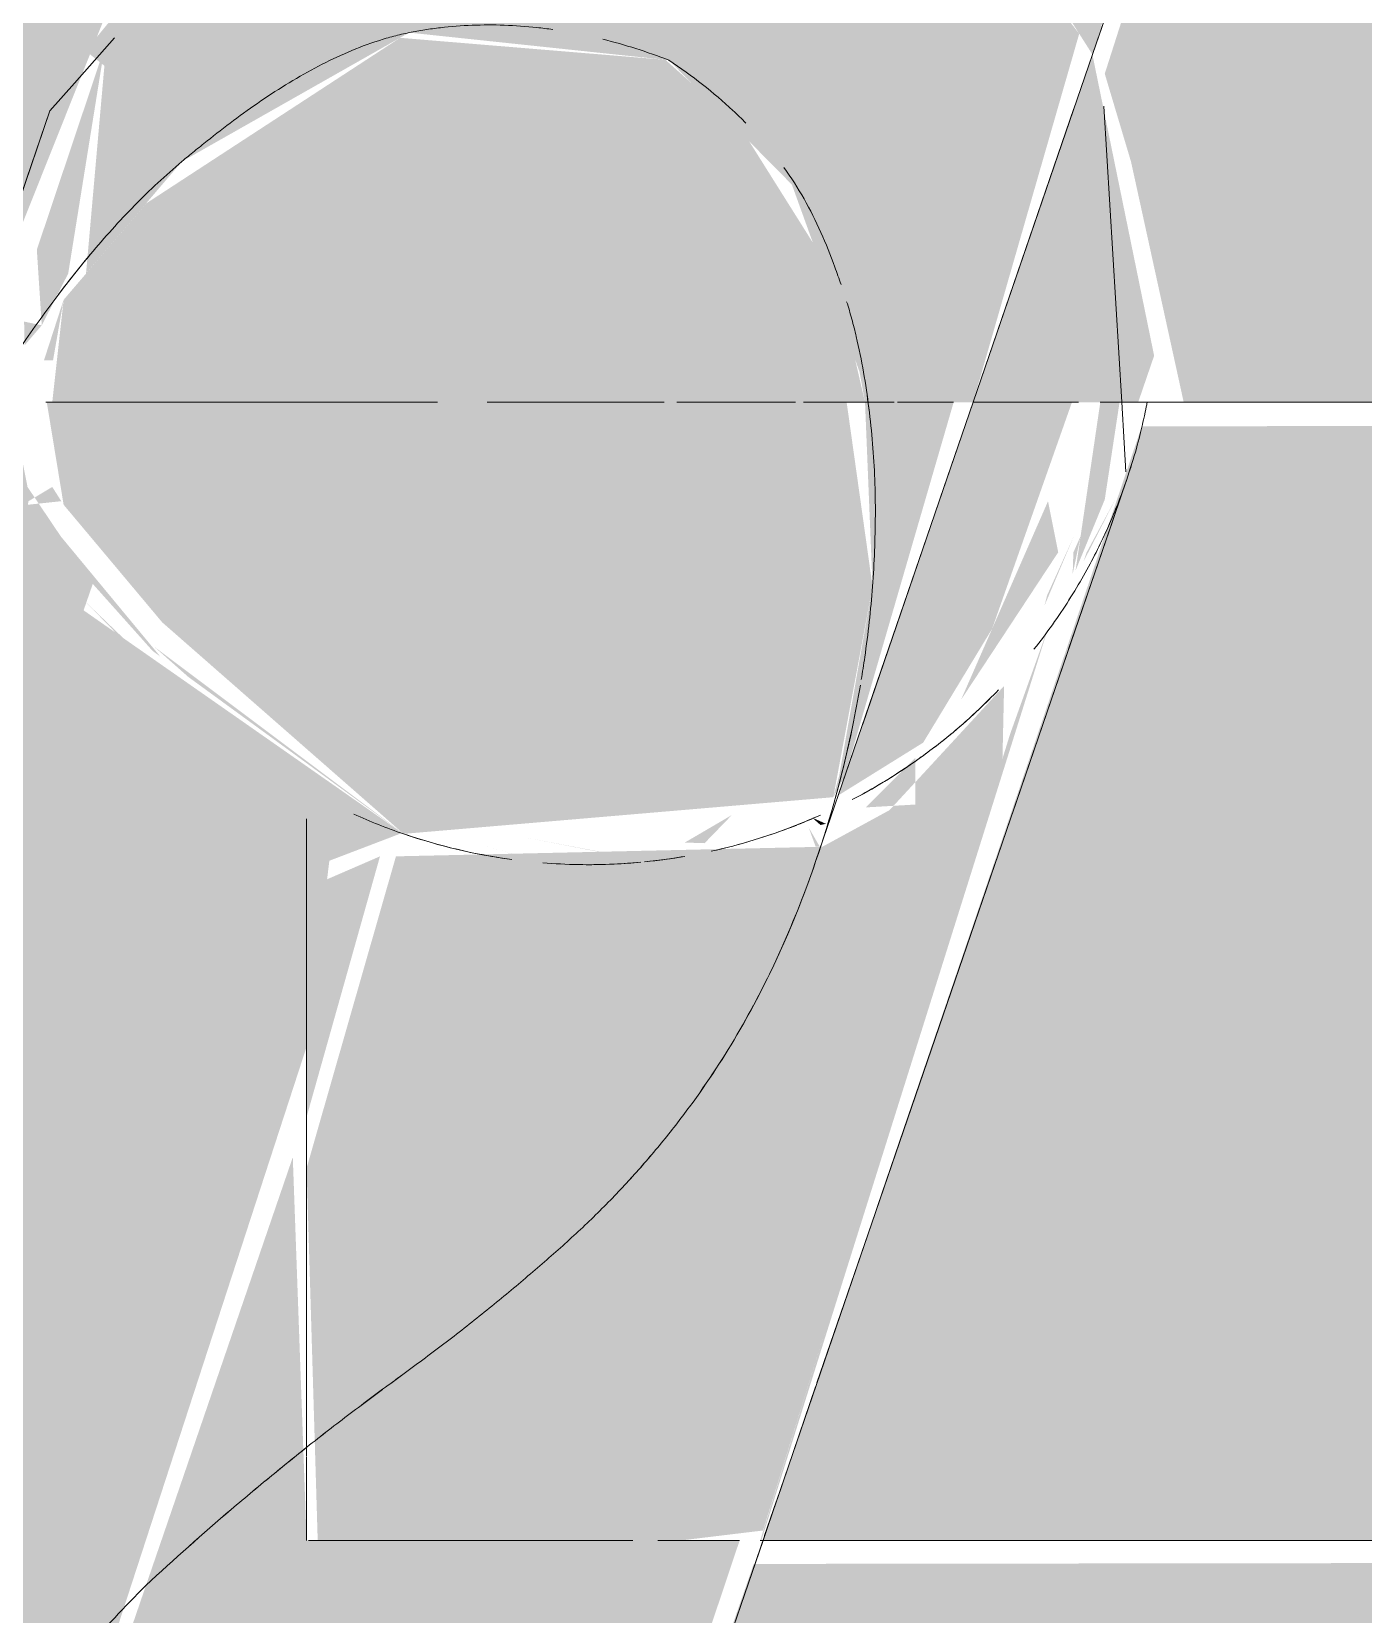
# Model space of a CAD drawing. Header units: millimetres. Extents: x 63432 to 177405, y -1987 to 27578.
# Drawn here: x 165828.22 to 165843.08, y 8825.98 to 8843.63 of the extents above; entities that cross this region are included whole.
import ezdxf

# ---------------------------------------------------------------- set-up
doc = ezdxf.new("R2010")
doc.units = ezdxf.units.MM
doc.layers.add('A-WALL-PATT', color=7, linetype='Continuous', lineweight=9)
doc.layers.add('I-FURN-17', color=7, linetype='Continuous', lineweight=9, true_color=0x111111, transparency=0.7)
doc.layers.add('I-FURN-18', color=7, linetype='Continuous', lineweight=9, true_color=0xe2b180, transparency=0.7)
for name, color, linetype, lineweight, true_color in [('I-FURN-19', 7, 'Continuous', 9, 0x242424), ('I-FURN-20', 7, 'Continuous', 9, 0x3a3a3a), ('I-FURN-21', 7, 'Continuous', 9, 0x666666), ('I-FURN-24', 7, 'Continuous', 9, 0x1e1e1e), ('I-FURN-26', 7, 'Continuous', 9, 0x2d2d2d), ('I-FURN-28', 7, 'Continuous', 9, 0x1a1a1a), ('I-FURN-30', 7, 'Continuous', 9, 0x4c4c4c), ('I-FURN-35', 7, 'Continuous', 9, 0x171717), ('I-FURN-37', 7, 'Continuous', 9, 0x584c3f), ('I-FURN-38', 7, 'Continuous', 9, 0xa58c72), ('I-FURN-55', 7, 'Continuous', 9, 0x3d3731), ('I-FURN-56', 7, 'Continuous', 9, 0x514840), ('I-FURN-6', 7, 'Continuous', 9, 0xc0c0c0), ('I-FURN-61', 7, 'Continuous', 9, 0xcabbac), ('I-FURN-62', 7, 'Continuous', 9, 0x8b8b8b), ('I-FURN-63', 7, 'Continuous', 9, 0x4c443d), ('I-FURN-64', 7, 'Continuous', 9, 0x665b51), ('I-FURN-65', 7, 'Continuous', 9, 0x8b7c6d), ('I-FURN-66', 7, 'Continuous', 9, 0x6e6155), ('I-FURN-70', 7, 'Continuous', 9, 0x786d63), ('I-FURN-71', 7, 'Continuous', 9, 0xa59687), ('I-FURN-75', 7, 'Continuous', 9, 0x6b635c), ('I-FURN-77', 7, 'Continuous', 9, 0x92877d)]:
    doc.layers.add(name, color=color, linetype=linetype, lineweight=lineweight, true_color=true_color)

# ---------------------------------------------------------------- blocks, each defined once
blk = doc.blocks.new('Chair - Tablet Arm - Chair - Tablet Arm-V84-Развертка 3_12-6')
at = {"layer": 'I-FURN-17'}
h = blk.add_hatch(color=256, dxfattribs=at)
h.paths.add_polyline_path([(-78463.865, 8450), (-78461.856, 8450), (-78328.433, 8839.5), (-78330.322, 8839.5), (-78463.595, 8450.787)])
h.paths.add_polyline_path([(-78323.251, 8834.684), (-78318.457, 8835.093), (-78318.019, 8837.444), (-78318.308, 8839.5), (-78327.233, 8839.5), (-78327.045, 8838.356), (-78325.945, 8837.044), (-78323.267, 8834.697)])
h.paths.add_polyline_path([(-78312.542, 8852.2), (-78248.351, 9039.435), (-78261.773, 9039.435), (-78325.968, 8852.2), (-78312.726, 8852.2)])
for points in [[(-78327.481, 8840.134), (-78327.289, 8840.358), (-78327.486, 8840.4)], [(-78315.666, 8837.72), (-78315.295, 8838.445), (-78315.63, 8837.825)], [(-78323.251, 8834.684), (-78326.038, 8836.775), (-78325.654, 8836.435), (-78323.267, 8834.695)], [(-78318.539, 8834.796), (-78318.693, 8834.865), (-78318.6, 8834.783)], [(-78324.334, 8831.525), (-78323.515, 8834.433), (-78324.334, 8834.078), (-78324.334, 8831.561)]]:
    blk.add_hatch(color=256, dxfattribs=at).paths.add_polyline_path(points)
h = blk.add_hatch(color=256, dxfattribs=at)
h.paths.add_polyline_path([(-78327.444, 8838.356), (-78327.071, 8838.396), (-78327.172, 8838.555), (-78327.437, 8838.396)])
h.paths.add_polyline_path([(-78329.43, 8816.663), (-78324.334, 8832.308), (-78324.08, 8834.384), (-78323.268, 8834.694), (-78326.822, 8837.178), (-78326.72, 8837.473), (-78327.448, 8838.555), (-78327.635, 8839.5), (-78327.993, 8839.272), (-78328.433, 8839.04), (-78335.286, 8818.671), (-78329.564, 8816.709)])
h = blk.add_hatch(color=256, dxfattribs=at)
h.paths.add_polyline_path([(-78325.654, 8836.172), (-78326.792, 8837.264), (-78326.11, 8836.565)])
h.paths.add_polyline_path([(-78325.966, 8836.662), (-78327.172, 8838.118), (-78326.72, 8837.473), (-78326.054, 8836.727)])
h.paths.add_polyline_path([(-78329.015, 8837.349), (-78328.175, 8839.5), (-78328.275, 8839.5), (-78328.833, 8837.879)])
h = blk.add_hatch(color=256, dxfattribs=at)
h.paths.add_polyline_path([(-78319.893, 8834.58), (-78319.589, 8834.894), (-78320.114, 8834.587)])
h.paths.add_polyline_path([(-78318.457, 8835.093), (-78318.325, 8835.335), (-78317.114, 8839.5), (-78318.103, 8839.5), (-78318.019, 8837.444), (-78318.391, 8835.335)])
h.paths.add_polyline_path([(-78317.032, 8836.179), (-78315.947, 8837.826), (-78316.061, 8838.396), (-78317.019, 8836.209)])
h.paths.add_polyline_path([(-78315.786, 8837.584), (-78315.697, 8838.007), (-78315.778, 8837.825)])
h = blk.add_hatch(color=256, dxfattribs=at)
h.paths.add_polyline_path([(-78317.615, 8826.8), (-78120.695, 8826.863), (-78124.356, 8839.031), (-78124.496, 8839.5), (-78315.015, 8839.231), (-78316.609, 8834.517), (-78319.241, 8826.8), (-78318.159, 8826.8)])
h.paths.add_polyline_path([(-78088.041, 8826.8), (-78088.041, 8839.5), (-78109.598, 8839.269), (-78105.323, 8826.8), (-78094.531, 8826.8)])
h = blk.add_hatch(color=256, dxfattribs=at)
h.paths.add_polyline_path([(-78318.401, 8835.113), (-78317.454, 8835.702), (-78316.685, 8836.972), (-78315.794, 8839.5), (-78316.897, 8839.5), (-78318.325, 8835.335)])
h.paths.add_polyline_path([(-78316.101, 8837.229), (-78315.772, 8838.007), (-78316.071, 8837.346)])
h.paths.add_polyline_path([(-78315.754, 8837.621), (-78315.428, 8838.414), (-78315.263, 8839.5), (-78315.478, 8839.5), (-78315.724, 8837.825)])
h = blk.add_hatch(color=256, dxfattribs=at)
h.paths.add_polyline_path([(-78319.26, 8826.8), (-78316.054, 8836.999), (-78316.484, 8835.798), (-78319.272, 8826.8)])
h.paths.add_polyline_path([(-78320.658, 8834.408), (-78321.886, 8834.642), (-78320.719, 8834.414)])
h = blk.add_hatch(color=256, dxfattribs=at)
h.paths.add_polyline_path([(-78317.543, 8835.011), (-78317.543, 8835.532), (-78318.095, 8834.979), (-78317.734, 8835)])
h.paths.add_polyline_path([(-78320.159, 8826.8), (-78319.241, 8826.911), (-78316.57, 8835.491), (-78316.551, 8836.335), (-78317.829, 8834.949), (-78318.579, 8834.54), (-78323.337, 8834.433), (-78324.334, 8830.954), (-78324.21, 8826.8), (-78320.377, 8826.8)])
h.paths.add_polyline_path([(-78318.608, 8834.541), (-78318.731, 8834.754), (-78318.654, 8834.542)])
h = blk.add_hatch(color=256, dxfattribs=at)
h.paths.add_polyline_path([(-78323.574, 8814.655), (-78319.502, 8826.8), (-78324.334, 8826.8), (-78324.488, 8831.076), (-78329.43, 8816.663), (-78324.389, 8814.935)])
h.paths.add_polyline_path([(-78321.699, 8834.361), (-78322.532, 8834.607), (-78321.705, 8834.362)])
at = {"layer": 'I-FURN-18'}
h = blk.add_hatch(color=256, dxfattribs=at)
h.paths.add_polyline_path([(-78181.058, 8839.5), (-78156.5, 8839.5), (-78156.5, 8852.2), (-78312.542, 8852.2), (-78315.428, 8843.165), (-78315.135, 8842.184), (-78314.547, 8839.5), (-78215.668, 8839.5)])
h.paths.add_polyline_path([(-78397.8, 8839.5), (-78330.322, 8839.5), (-78326.126, 8852.2), (-78397.8, 8852.2)])
h = blk.add_hatch(color=256, dxfattribs=at)
h.paths.add_polyline_path([(-78320.118, 8839.5), (-78318.103, 8839.5), (-78318.417, 8840.854), (-78319.502, 8842.58), (-78320.33, 8843.321), (-78323.291, 8843.566), (-78326.126, 8841.717), (-78327.045, 8840.643), (-78327.172, 8839.5), (-78320.202, 8839.5)])
h.paths.add_polyline_path([(-78330.322, 8839.5), (-78328.269, 8839.577), (-78326.424, 8844.202), (-78324.032, 8846.25), (-78321.943, 8846.996), (-78318.594, 8846.364), (-78316.73, 8845.209), (-78315.566, 8843.381), (-78312.788, 8852.2), (-78325.968, 8852.2), (-78330.183, 8839.905)])
h = blk.add_hatch(color=256, dxfattribs=at)
h.paths.add_polyline_path([(-78327.045, 8840.643), (-78327.264, 8839.969), (-78327.163, 8839.969)])
h.paths.add_polyline_path([(-78318.103, 8839.5), (-78316.897, 8839.5), (-78315.713, 8843.612), (-78317.167, 8845.479), (-78319.502, 8846.736), (-78321.943, 8846.996), (-78324.912, 8845.733), (-78326.8, 8843.421), (-78326.59, 8843.254), (-78326.795, 8840.936), (-78325.725, 8842.186), (-78323.189, 8843.624), (-78320.291, 8843.317), (-78318.919, 8841.928), (-78318.165, 8839.842)])
for points in [[(-78327.289, 8840.358), (-78326.994, 8840.936), (-78326.59, 8843.451), (-78327.344, 8841.202), (-78327.323, 8840.877)], [(-78315.055, 8839.5), (-78314.877, 8840.019), (-78315.566, 8843.381), (-78316.897, 8839.5), (-78315.722, 8839.5), (-78315.478, 8839.5), (-78315.263, 8839.5)], [(-78315.577, 8839.5), (-78315.439, 8840.019), (-78315.711, 8839.842), (-78315.722, 8839.5)]]:
    blk.add_hatch(color=256, dxfattribs=at).paths.add_polyline_path(points)
at = {"layer": 'I-FURN-19'}
for p, q in [((-78324.334, 8831.534), (-78324.334, 8833.431)), ((-78324.334, 8833.431), (-78324.334, 8832.802)), ((-78324.334, 8832.802), (-78324.334, 8831.534)), ((-78324.334, 8827.74), (-78324.334, 8831.498)), ((-78324.334, 8831.498), (-78324.334, 8827.74)), ((-78324.334, 8826.8), (-78324.334, 8827.732)), ((-78324.334, 8827.732), (-78324.334, 8826.8)), ((-78324.312, 8826.8), (-78320.692, 8826.8)), ((-78320.414, 8826.8), (-78319.502, 8826.8))]:
    blk.add_line(p, q, dxfattribs=at)
for points in [[(-78315.525, 8837.825), (-78315.611, 8837.655), (-78315.711, 8837.476), (-78315.827, 8837.293)], [(-78318.245, 8835.066), (-78318.128, 8835.127), (-78317.899, 8835.256), (-78317.57, 8835.469), (-78317.365, 8835.622), (-78317.264, 8835.701)], [(-78322.045, 8834.398), (-78322.193, 8834.418), (-78322.34, 8834.443), (-78322.486, 8834.474)], [(-78322.486, 8834.474), (-78322.34, 8834.443), (-78322.193, 8834.418), (-78322.045, 8834.398)], [(-78320.439, 8834.385), (-78320.33, 8834.398), (-78320.222, 8834.414), (-78320.114, 8834.433)]]:
    blk.add_open_spline(points, degree=3, dxfattribs=at)
for points, knots in [([(-78317.19, 8835.76), (-78317.252, 8835.71), (-78317.377, 8835.612), (-78317.683, 8835.391), (-78317.942, 8835.231), (-78318.136, 8835.124)], [0.54861111, 0.54861111, 0.54861111, 0.54861111, 0.56597222, 0.58333333, 0.63022232, 0.63022232, 0.63022232, 0.63022232]), ([(-78320.606, 8834.367), (-78320.837, 8834.346), (-78321.203, 8834.332), (-78321.567, 8834.35), (-78321.699, 8834.361)], [0.81248386, 0.81248386, 0.81248386, 0.81248386, 0.86111111, 0.88888889, 0.88888889, 0.88888889, 0.88888889]), ([(-78321.699, 8834.361), (-78321.435, 8834.339), (-78321.069, 8834.333), (-78320.705, 8834.358), (-78320.606, 8834.367)], [0.11111111, 0.11111111, 0.11111111, 0.11111111, 0.16666667, 0.18751614, 0.18751614, 0.18751614, 0.18751614])]:
    blk.add_open_spline(points, degree=3, knots=knots, dxfattribs=at)
at = {"layer": 'I-FURN-20'}
blk.add_line((-78315.185, 8838.631), (-78315.399, 8838.007), dxfattribs=at)
blk.add_open_spline([(-78314.954, 8839.5), (-78314.955, 8839.499), (-78314.978, 8839.367), (-78315.095, 8838.878), (-78315.275, 8838.374), (-78315.383, 8838.124), (-78315.428, 8838.027)], degree=3, knots=[0, 0, 0, 0, 0.1111111, 0.2222222, 0.2777778, 0.3108661, 0.3108661, 0.3108661, 0.3108661], dxfattribs=at)
for points in [[(-78315.827, 8837.293), (-78315.711, 8837.476), (-78315.611, 8837.655), (-78315.525, 8837.825)], [(-78315.827, 8837.293), (-78315.885, 8837.202), (-78316.009, 8837.017), (-78316.145, 8836.834), (-78316.218, 8836.743)], [(-78316.218, 8836.743), (-78316.145, 8836.834), (-78316.009, 8837.017), (-78315.885, 8837.202), (-78315.827, 8837.293)]]:
    blk.add_open_spline(points, degree=3, dxfattribs=at)
at = {"layer": 'I-FURN-21'}
for p, q in [((-78317.268, 8838.418), (-78316.897, 8839.5)), ((-78315.238, 8839.5), (-78315.21, 8839.048)), ((-78315.266, 8838.396), (-78315.185, 8838.631)), ((-78318.128, 8835.909), (-78317.275, 8838.396)), ((-78318.401, 8835.113), (-78318.238, 8835.588)), ((-78319.272, 8826.8), (-78120.675, 8826.8))]:
    blk.add_line(p, q, dxfattribs=at)
blk.add_open_spline([(-78314.996, 8839.302), (-78314.966, 8839.433), (-78314.955, 8839.499), (-78314.954, 8839.5)], degree=3, dxfattribs=at)
blk.add_open_spline([(-78315.428, 8838.027), (-78315.383, 8838.124), (-78315.275, 8838.374), (-78315.095, 8838.878), (-78315.025, 8839.171), (-78314.996, 8839.302)], degree=3, knots=[0.6891339, 0.6891339, 0.6891339, 0.6891339, 0.7222222, 0.7777778, 0.8888889, 0.8888889, 0.8888889, 0.8888889], dxfattribs=at)
at = {"layer": 'I-FURN-24'}
for p, q in [((-78324.334, 8833.431), (-78324.334, 8832.802)), ((-78324.334, 8832.802), (-78324.334, 8831.534)), ((-78324.334, 8831.498), (-78324.334, 8830.481)), ((-78324.334, 8830.481), (-78324.334, 8828.538)), ((-78324.334, 8828.538), (-78324.334, 8827.74)), ((-78324.334, 8827.732), (-78324.334, 8826.8))]:
    blk.add_line(p, q, dxfattribs=at)
for points in [[(-78317.264, 8835.701), (-78317.164, 8835.779), (-78316.97, 8835.942), (-78316.786, 8836.115), (-78316.698, 8836.204)], [(-78319.341, 8834.616), (-78319.214, 8834.655), (-78318.963, 8834.74), (-78318.72, 8834.84), (-78318.6, 8834.894)], [(-78322.045, 8834.398), (-78322.193, 8834.418), (-78322.34, 8834.443), (-78322.486, 8834.474)], [(-78320.439, 8834.385), (-78320.33, 8834.398), (-78320.222, 8834.414), (-78320.114, 8834.433)], [(-78320.114, 8834.433), (-78320.179, 8834.421), (-78320.244, 8834.411), (-78320.31, 8834.402)]]:
    blk.add_open_spline(points, degree=3, dxfattribs=at)
for points, knots in [([(-78317.19, 8835.76), (-78317.252, 8835.71), (-78317.377, 8835.612), (-78317.683, 8835.391), (-78317.942, 8835.231), (-78318.136, 8835.124)], [0.54861111, 0.54861111, 0.54861111, 0.54861111, 0.56597222, 0.58333333, 0.63022232, 0.63022232, 0.63022232, 0.63022232]), ([(-78320.606, 8834.367), (-78320.837, 8834.346), (-78321.203, 8834.332), (-78321.567, 8834.35), (-78321.699, 8834.361)], [0.81248386, 0.81248386, 0.81248386, 0.81248386, 0.86111111, 0.88888889, 0.88888889, 0.88888889, 0.88888889]), ([(-78319.5, 8832.496), (-78319.671, 8832.201), (-78319.95, 8831.773), (-78320.373, 8831.231), (-78320.714, 8830.834), (-78321.081, 8830.453), (-78321.473, 8830.087), (-78321.818, 8829.788), (-78322.104, 8829.549), (-78322.323, 8829.369), (-78322.546, 8829.19), (-78322.851, 8828.955), (-78323.244, 8828.664), (-78323.726, 8828.31), (-78324.21, 8827.94), (-78324.693, 8827.55), (-78325.336, 8827.015), (-78325.813, 8826.591), (-78326.126, 8826.298)], [-0.8, -0.8, -0.8, -0.8, -0.7, -0.65, -0.6, -0.55, -0.5, -0.45, -0.425, -0.4, -0.375, -0.35, -0.3, -0.25, -0.2, -0.15, -0.1, 0, 0, 0, 0])]:
    blk.add_open_spline(points, degree=3, knots=knots, dxfattribs=at)
at = {"layer": 'I-FURN-26'}
for p, q in [((-78315.462, 8837.825), (-78315.818, 8836.784)), ((-78315.833, 8836.741), (-78316.156, 8835.798)), ((-78316.19, 8835.701), (-78316.463, 8834.902)), ((-78316.469, 8834.886), (-78316.626, 8834.429)), ((-78316.633, 8834.408), (-78317.182, 8832.807)), ((-78324.334, 8832.802), (-78324.334, 8833.431)), ((-78324.334, 8831.534), (-78324.334, 8832.802)), ((-78317.19, 8832.782), (-78317.615, 8831.545)), ((-78324.334, 8828.538), (-78324.334, 8831.498)), ((-78317.62, 8831.528), (-78317.96, 8830.538)), ((-78317.991, 8830.447), (-78318.639, 8828.557)), ((-78324.334, 8827.74), (-78324.334, 8828.538)), ((-78318.654, 8828.514), (-78319.085, 8827.257)), ((-78324.334, 8826.8), (-78324.334, 8827.732)), ((-78319.089, 8827.243), (-78319.223, 8826.854)), ((-78324.312, 8826.8), (-78320.692, 8826.8)), ((-78320.414, 8826.8), (-78319.502, 8826.8))]:
    blk.add_line(p, q, dxfattribs=at)
for points in [[(-78315.525, 8837.825), (-78315.611, 8837.655), (-78315.711, 8837.476), (-78315.827, 8837.293)], [(-78315.827, 8837.293), (-78315.711, 8837.476), (-78315.611, 8837.655), (-78315.525, 8837.825)], [(-78315.827, 8837.293), (-78315.885, 8837.202), (-78316.009, 8837.017), (-78316.145, 8836.834), (-78316.218, 8836.743)], [(-78318.245, 8835.066), (-78318.128, 8835.127), (-78317.899, 8835.256), (-78317.57, 8835.469), (-78317.365, 8835.622), (-78317.264, 8835.701)], [(-78322.486, 8834.474), (-78322.34, 8834.443), (-78322.193, 8834.418), (-78322.045, 8834.398)], [(-78318.654, 8834.374), (-78318.843, 8833.822), (-78319.069, 8833.293), (-78319.337, 8832.79)], [(-78319.346, 8832.773), (-78319.396, 8832.68), (-78319.447, 8832.587), (-78319.5, 8832.496)]]:
    blk.add_open_spline(points, degree=3, dxfattribs=at)
for points, knots in [([(-78321.699, 8834.361), (-78321.435, 8834.339), (-78321.069, 8834.333), (-78320.705, 8834.358), (-78320.606, 8834.367)], [0.11111111, 0.11111111, 0.11111111, 0.11111111, 0.16666667, 0.18751614, 0.18751614, 0.18751614, 0.18751614]), ([(-78319.5, 8832.496), (-78319.671, 8832.201), (-78319.95, 8831.773), (-78320.373, 8831.231), (-78320.601, 8830.966), (-78320.719, 8830.837)], [-0.8, -0.8, -0.8, -0.8, -0.7, -0.65, -0.6, -0.6, -0.6, -0.6]), ([(-78321.085, 8830.455), (-78321.211, 8830.331), (-78321.473, 8830.087), (-78321.818, 8829.788), (-78322.104, 8829.549), (-78322.25, 8829.429), (-78322.324, 8829.369)], [-0.55, -0.55, -0.55, -0.55, -0.5, -0.45, -0.425, -0.4, -0.4, -0.4, -0.4]), ([(-78322.324, 8829.369), (-78322.397, 8829.309), (-78322.546, 8829.19), (-78322.851, 8828.955), (-78323.135, 8828.745), (-78323.343, 8828.591), (-78323.391, 8828.555)], [-0.4, -0.4, -0.4, -0.4, -0.375, -0.35, -0.3, -0.2847639, -0.2847639, -0.2847639, -0.2847639]), ([(-78323.487, 8828.485), (-78323.567, 8828.426), (-78323.807, 8828.248), (-78324.049, 8828.063), (-78324.21, 8827.936)], [-0.27481285, -0.27481285, -0.27481285, -0.27481285, -0.25, -0.2, -0.2, -0.2, -0.2])]:
    blk.add_open_spline(points, degree=3, knots=knots, dxfattribs=at)
at = {"layer": 'I-FURN-28'}
for points, knots in [([(-78316.613, 8836.29), (-78316.684, 8836.217), (-78316.868, 8836.034), (-78317.067, 8835.86), (-78317.19, 8835.76)], [0.49095123, 0.49095123, 0.49095123, 0.49095123, 0.51388889, 0.54861111, 0.54861111, 0.54861111, 0.54861111]), ([(-78318.645, 8834.874), (-78318.72, 8834.841), (-78318.948, 8834.746), (-78319.182, 8834.664), (-78319.341, 8834.616)], [0.67013889, 0.67013889, 0.67013889, 0.67013889, 0.6875, 0.72222222, 0.72222222, 0.72222222, 0.72222222])]:
    blk.add_open_spline(points, degree=3, knots=knots, dxfattribs=at)
for points in [[(-78317.264, 8835.701), (-78317.164, 8835.779), (-78316.97, 8835.942), (-78316.786, 8836.115), (-78316.698, 8836.204)], [(-78319.341, 8834.616), (-78319.214, 8834.655), (-78318.963, 8834.74), (-78318.72, 8834.84), (-78318.6, 8834.894)], [(-78320.114, 8834.433), (-78320.179, 8834.421), (-78320.244, 8834.411), (-78320.31, 8834.402)]]:
    blk.add_open_spline(points, degree=3, dxfattribs=at)
at = {"layer": 'I-FURN-30'}
for p, q in [((-78315.313, 8838.258), (-78315.266, 8838.396)), ((-78315.832, 8836.744), (-78315.462, 8837.825)), ((-78316.156, 8835.798), (-78315.833, 8836.741)), ((-78316.463, 8834.902), (-78316.19, 8835.701)), ((-78324.334, 8834.399), (-78324.334, 8834.853)), ((-78324.334, 8834.853), (-78324.334, 8834.399)), ((-78324.334, 8834.399), (-78324.334, 8834.853)), ((-78324.334, 8834.853), (-78324.334, 8834.399)), ((-78316.626, 8834.429), (-78316.481, 8834.853)), ((-78317.182, 8832.807), (-78316.633, 8834.408)), ((-78317.96, 8830.538), (-78317.19, 8832.782)), ((-78318.639, 8828.557), (-78317.991, 8830.447)), ((-78319.085, 8827.257), (-78318.654, 8828.514)), ((-78319.223, 8826.854), (-78319.089, 8827.243)), ((-78319.272, 8826.8), (-78120.675, 8826.8))]:
    blk.add_line(p, q, dxfattribs=at)
for points, knots in [([(-78318.06, 8839.436), (-78318.044, 8839.302), (-78318.015, 8839.037), (-78317.991, 8838.639), (-78317.985, 8838.24), (-78317.995, 8837.84), (-78318.017, 8837.444), (-78318.053, 8837.049), (-78318.098, 8836.702), (-78318.131, 8836.488), (-78318.145, 8836.405)], [-0.5416667, -0.5416667, -0.5416667, -0.5416667, -0.5, -0.4583333, -0.4166667, -0.375, -0.3333333, -0.2916667, -0.25, -0.2232582, -0.2232582, -0.2232582, -0.2232582]), ([(-78314.954, 8839.5), (-78314.955, 8839.499), (-78314.978, 8839.367), (-78315.095, 8838.878), (-78315.275, 8838.374), (-78315.383, 8838.124), (-78315.428, 8838.027)], [0, 0, 0, 0, 0.1111111, 0.2222222, 0.2777778, 0.3108661, 0.3108661, 0.3108661, 0.3108661]), ([(-78315.428, 8838.027), (-78315.383, 8838.124), (-78315.275, 8838.374), (-78315.095, 8838.878), (-78314.978, 8839.367), (-78314.955, 8839.499), (-78314.954, 8839.5)], [0.6891339, 0.6891339, 0.6891339, 0.6891339, 0.7222222, 0.7777778, 0.8888889, 1, 1, 1, 1]), ([(-78318.155, 8836.344), (-78318.181, 8836.187), (-78318.261, 8835.763), (-78318.362, 8835.346), (-78318.434, 8835.085)], [-0.2167513, -0.2167513, -0.2167513, -0.2167513, -0.1666667, -0.0797073, -0.0797073, -0.0797073, -0.0797073]), ([(-78324.335, 8827.837), (-78324.454, 8827.742), (-78324.734, 8827.516), (-78325.336, 8827.015), (-78325.813, 8826.591), (-78326.126, 8826.298)], [-0.1870511, -0.1870511, -0.1870511, -0.1870511, -0.15, -0.1, 0, 0, 0, 0])]:
    blk.add_open_spline(points, degree=3, knots=knots, dxfattribs=at)
for points in [[(-78316.218, 8836.743), (-78316.145, 8836.834), (-78316.009, 8837.017), (-78315.885, 8837.202), (-78315.827, 8837.293)], [(-78323.251, 8834.684), (-78323.44, 8834.748), (-78323.625, 8834.822), (-78323.806, 8834.903)], [(-78323.806, 8834.903), (-78323.625, 8834.822), (-78323.44, 8834.748), (-78323.251, 8834.684)], [(-78323.251, 8834.684), (-78323.44, 8834.748), (-78323.625, 8834.822), (-78323.806, 8834.903)], [(-78323.806, 8834.903), (-78323.625, 8834.822), (-78323.44, 8834.748), (-78323.251, 8834.684)], [(-78323.251, 8834.684), (-78323.001, 8834.598), (-78322.745, 8834.528), (-78322.486, 8834.474)], [(-78322.486, 8834.474), (-78322.745, 8834.528), (-78323.001, 8834.598), (-78323.251, 8834.684)], [(-78323.251, 8834.684), (-78323.001, 8834.598), (-78322.745, 8834.528), (-78322.486, 8834.474)], [(-78322.486, 8834.474), (-78322.745, 8834.528), (-78323.001, 8834.598), (-78323.251, 8834.684)], [(-78326.126, 8826.298), (-78326.606, 8825.828), (-78327.029, 8825.318), (-78327.388, 8824.765)]]:
    blk.add_open_spline(points, degree=3, dxfattribs=at)
at = {"layer": 'I-FURN-35'}
for points, knots in [([(-78316.613, 8836.29), (-78316.684, 8836.217), (-78316.868, 8836.034), (-78317.067, 8835.86), (-78317.19, 8835.76)], [0.49095123, 0.49095123, 0.49095123, 0.49095123, 0.51388889, 0.54861111, 0.54861111, 0.54861111, 0.54861111]), ([(-78318.645, 8834.874), (-78318.72, 8834.841), (-78318.948, 8834.746), (-78319.182, 8834.664), (-78319.341, 8834.616)], [0.67013889, 0.67013889, 0.67013889, 0.67013889, 0.6875, 0.72222222, 0.72222222, 0.72222222, 0.72222222])]:
    blk.add_open_spline(points, degree=3, knots=knots, dxfattribs=at)
at = {"layer": 'I-FURN-37'}
for p, q in [((-78326.924, 8843.06), (-78326.476, 8843.566)), ((-78318.103, 8839.5), (-78317.778, 8839.5)), ((-78317.741, 8839.5), (-78317.114, 8839.5))]:
    blk.add_line(p, q, dxfattribs=at)
at = {"layer": 'I-FURN-38'}
for p, q in [((-78327.415, 8842.118), (-78327.199, 8842.75)), ((-78327.233, 8839.5), (-78322.875, 8839.5)), ((-78322.321, 8839.5), (-78320.345, 8839.5)), ((-78320.202, 8839.5), (-78318.877, 8839.5)), ((-78318.79, 8839.5), (-78318.103, 8839.5))]:
    blk.add_line(p, q, dxfattribs=at)
at = {"layer": 'I-FURN-55'}
blk.add_line((-78314.954, 8839.5), (-78156.5, 8839.5), dxfattribs=at)
at = {"layer": 'I-FURN-56'}
blk.add_line((-78124.305, 8839.5), (-78314.954, 8839.5), dxfattribs=at)
at = {"layer": 'I-FURN-62'}
blk.add_line((-78321.062, 8821.491), (-78319.241, 8826.8), dxfattribs=at)
at = {"layer": 'I-FURN-62', "flags": 128}
blk.add_lwpolyline([(-78319.241, 8826.8), (-78320.314, 8823.67), (-78321.062, 8821.491)], dxfattribs=at)
at = {"layer": 'I-FURN-63'}
for p, q in [((-78317.778, 8839.5), (-78318.103, 8839.5)), ((-78317.114, 8839.5), (-78317.741, 8839.5))]:
    blk.add_line(p, q, dxfattribs=at)
at = {"layer": 'I-FURN-64'}
for points, knots in [([(-78327.104, 8840.701), (-78326.988, 8840.854), (-78326.716, 8841.196), (-78326.342, 8841.613), (-78325.996, 8841.951), (-78325.772, 8842.148), (-78325.587, 8842.301), (-78325.397, 8842.454), (-78325.054, 8842.72), (-78324.534, 8843.079), (-78323.984, 8843.37), (-78323.589, 8843.519), (-78323.361, 8843.586), (-78323.189, 8843.625), (-78323.016, 8843.656), (-78322.783, 8843.688), (-78322.37, 8843.72), (-78321.949, 8843.705), (-78321.645, 8843.667), (-78321.585, 8843.659)], [-0.299537, -0.299537, -0.299537, -0.299537, -0.2777778, -0.25, -0.2361111, -0.2222222, -0.2152778, -0.2083333, -0.1944444, -0.1666667, -0.1388889, -0.125, -0.1180556, -0.1111111, -0.1041667, -0.0972222, -0.0833333, -0.0555556, -0.0487546, -0.0487546, -0.0487546, -0.0487546]), ([(-78320.291, 8843.317), (-78320.03, 8843.142), (-78319.736, 8842.912), (-78319.479, 8842.663), (-78319.433, 8842.615)], [-1, -1, -1, -1, -0.9166667, -0.8973473, -0.8973473, -0.8973473, -0.8973473]), ([(-78319.009, 8842.12), (-78318.927, 8842.007), (-78318.777, 8841.773), (-78318.591, 8841.397), (-78318.461, 8841.074), (-78318.393, 8840.879), (-78318.371, 8840.815)], [-0.8333333, -0.8333333, -0.8333333, -0.8333333, -0.7916667, -0.75, -0.7083333, -0.6875, -0.6875, -0.6875, -0.6875]), ([(-78318.308, 8840.621), (-78318.287, 8840.557), (-78318.249, 8840.428), (-78318.183, 8840.167), (-78318.116, 8839.836), (-78318.077, 8839.569), (-78318.06, 8839.436)], [-0.6666667, -0.6666667, -0.6666667, -0.6666667, -0.6458333, -0.625, -0.5833333, -0.5416667, -0.5416667, -0.5416667, -0.5416667])]:
    blk.add_open_spline(points, degree=3, knots=knots, dxfattribs=at)
blk.add_open_spline([(-78321.029, 8843.55), (-78320.782, 8843.489), (-78320.536, 8843.411), (-78320.291, 8843.317)], degree=3, dxfattribs=at)
at = {"layer": 'I-FURN-65'}
for p, q in [((-78327.199, 8842.75), (-78327.415, 8842.118)), ((-78322.875, 8839.5), (-78327.233, 8839.5)), ((-78320.345, 8839.5), (-78322.321, 8839.5)), ((-78318.877, 8839.5), (-78320.202, 8839.5)), ((-78318.103, 8839.5), (-78318.79, 8839.5))]:
    blk.add_line(p, q, dxfattribs=at)
at = {"layer": 'I-FURN-66'}
for p, q in [((-78315.438, 8842.804), (-78315.238, 8839.5)), ((-78316.897, 8839.5), (-78315.722, 8839.5)), ((-78315.478, 8839.5), (-78315.055, 8839.5)), ((-78124.305, 8839.5), (-78314.954, 8839.5))]:
    blk.add_line(p, q, dxfattribs=at)
at = {"layer": 'I-FURN-70'}
blk.add_line((-78316.897, 8839.5), (-78315.773, 8842.778), dxfattribs=at)
at = {"layer": 'I-FURN-71'}
blk.add_line((-78315.566, 8843.381), (-78312.542, 8852.2), dxfattribs=at)
at = {"layer": 'I-FURN-75'}
for p, q in [((-78315.722, 8839.5), (-78316.897, 8839.5)), ((-78315.055, 8839.5), (-78315.478, 8839.5)), ((-78156.5, 8839.5), (-78314.954, 8839.5))]:
    blk.add_line(p, q, dxfattribs=at)
blk = doc.blocks.new('Chair - Tablet Arm - Chair - Tablet Arm-V91-Развертка 3_12-6')
at = {"layer": 'I-FURN-20'}
for points, knots in [([(-78316.613, 8836.29), (-78316.684, 8836.217), (-78316.868, 8836.034), (-78317.067, 8835.86), (-78317.19, 8835.76)], [0.49095123, 0.49095123, 0.49095123, 0.49095123, 0.51388889, 0.54861111, 0.54861111, 0.54861111, 0.54861111]), ([(-78318.645, 8834.874), (-78318.72, 8834.841), (-78318.948, 8834.746), (-78319.182, 8834.664), (-78319.341, 8834.616)], [0.67013889, 0.67013889, 0.67013889, 0.67013889, 0.6875, 0.72222222, 0.72222222, 0.72222222, 0.72222222])]:
    blk.add_open_spline(points, degree=3, knots=knots, dxfattribs=at)
blk.add_open_spline([(-78319.341, 8834.616), (-78319.499, 8834.568), (-78319.659, 8834.526), (-78319.821, 8834.49)], degree=3, dxfattribs=at)
at = {"layer": 'I-FURN-21'}
for p, q in [((-78317.778, 8839.5), (-78318.103, 8839.5)), ((-78317.114, 8839.5), (-78317.741, 8839.5)), ((-78315.185, 8838.631), (-78315.461, 8837.825)), ((-78315.462, 8837.825), (-78315.818, 8836.784)), ((-78315.833, 8836.741), (-78316.463, 8834.902)), ((-78316.469, 8834.886), (-78316.626, 8834.429)), ((-78316.633, 8834.408), (-78317.182, 8832.807)), ((-78324.334, 8833.892), (-78324.334, 8834.217)), ((-78324.334, 8834.217), (-78324.334, 8833.892)), ((-78324.334, 8827.74), (-78324.334, 8833.659)), ((-78324.334, 8833.659), (-78324.334, 8827.74)), ((-78317.991, 8830.447), (-78318.639, 8828.557)), ((-78318.654, 8828.514), (-78319.085, 8827.257)), ((-78324.334, 8826.8), (-78324.334, 8827.732)), ((-78324.334, 8827.732), (-78324.334, 8826.8)), ((-78319.089, 8827.243), (-78319.241, 8826.8)), ((-78324.312, 8826.8), (-78320.692, 8826.8)), ((-78320.414, 8826.8), (-78319.502, 8826.8))]:
    blk.add_line(p, q, dxfattribs=at)
at = {"layer": 'I-FURN-21', "flags": 128}
blk.add_lwpolyline([(-78317.19, 8832.782), (-78317.62, 8831.528), (-78317.96, 8830.538)], dxfattribs=at)
at = {"layer": 'I-FURN-21'}
for points, knots in [([(-78314.954, 8839.5), (-78314.955, 8839.499), (-78314.978, 8839.367), (-78315.095, 8838.878), (-78315.295, 8838.317), (-78315.511, 8837.833), (-78315.761, 8837.387), (-78316.009, 8837.017), (-78316.145, 8836.834), (-78316.218, 8836.743)], [0, 0, 0, 0, 0.1111111, 0.2222222, 0.2777778, 0.3333333, 0.3888889, 0.4166667, 0.4444444, 0.4444444, 0.4444444, 0.4444444]), ([(-78317.19, 8835.76), (-78317.252, 8835.71), (-78317.377, 8835.612), (-78317.683, 8835.391), (-78317.942, 8835.231), (-78318.136, 8835.124)], [0.54861111, 0.54861111, 0.54861111, 0.54861111, 0.56597222, 0.58333333, 0.63022232, 0.63022232, 0.63022232, 0.63022232]), ([(-78320.606, 8834.367), (-78320.837, 8834.346), (-78321.203, 8834.332), (-78321.567, 8834.35), (-78321.699, 8834.361)], [0.81248386, 0.81248386, 0.81248386, 0.81248386, 0.86111111, 0.88888889, 0.88888889, 0.88888889, 0.88888889]), ([(-78321.699, 8834.361), (-78321.435, 8834.339), (-78321.069, 8834.333), (-78320.705, 8834.358), (-78320.606, 8834.367)], [0.11111111, 0.11111111, 0.11111111, 0.11111111, 0.16666667, 0.18751614, 0.18751614, 0.18751614, 0.18751614]), ([(-78320.114, 8834.433), (-78320.179, 8834.421), (-78320.328, 8834.398), (-78320.478, 8834.38), (-78320.562, 8834.372)], [0.77777778, 0.77777778, 0.77777778, 0.77777778, 0.79166667, 0.80937005, 0.80937005, 0.80937005, 0.80937005])]:
    blk.add_open_spline(points, degree=3, knots=knots, dxfattribs=at)
for points in [[(-78317.264, 8835.701), (-78317.164, 8835.779), (-78316.97, 8835.942), (-78316.786, 8836.115), (-78316.698, 8836.204)], [(-78318.245, 8835.066), (-78318.128, 8835.127), (-78317.899, 8835.256), (-78317.57, 8835.469), (-78317.365, 8835.622), (-78317.264, 8835.701)], [(-78319.341, 8834.616), (-78319.214, 8834.655), (-78318.963, 8834.74), (-78318.72, 8834.84), (-78318.6, 8834.894)], [(-78319.724, 8834.512), (-78319.595, 8834.543), (-78319.467, 8834.578), (-78319.341, 8834.616)], [(-78322.045, 8834.398), (-78322.193, 8834.418), (-78322.34, 8834.443), (-78322.486, 8834.474)], [(-78322.486, 8834.474), (-78322.34, 8834.443), (-78322.193, 8834.418), (-78322.045, 8834.398)], [(-78320.562, 8834.372), (-78320.412, 8834.387), (-78320.262, 8834.407), (-78320.114, 8834.433)]]:
    blk.add_open_spline(points, degree=3, dxfattribs=at)
at = {"layer": 'I-FURN-30'}
for p, q in [((-78324.334, 8834.217), (-78324.334, 8833.892)), ((-78324.334, 8833.659), (-78324.334, 8830.481)), ((-78324.334, 8830.481), (-78324.334, 8828.538)), ((-78324.334, 8828.538), (-78324.334, 8827.74)), ((-78324.334, 8827.732), (-78324.334, 8826.8))]:
    blk.add_line(p, q, dxfattribs=at)
for points, knots in [([(-78316.613, 8836.29), (-78316.684, 8836.217), (-78316.868, 8836.034), (-78317.067, 8835.86), (-78317.19, 8835.76)], [0.49095123, 0.49095123, 0.49095123, 0.49095123, 0.51388889, 0.54861111, 0.54861111, 0.54861111, 0.54861111]), ([(-78317.19, 8835.76), (-78317.252, 8835.71), (-78317.377, 8835.612), (-78317.683, 8835.391), (-78317.942, 8835.231), (-78318.136, 8835.124)], [0.54861111, 0.54861111, 0.54861111, 0.54861111, 0.56597222, 0.58333333, 0.63022232, 0.63022232, 0.63022232, 0.63022232]), ([(-78318.645, 8834.874), (-78318.72, 8834.841), (-78318.948, 8834.746), (-78319.182, 8834.664), (-78319.341, 8834.616)], [0.67013889, 0.67013889, 0.67013889, 0.67013889, 0.6875, 0.72222222, 0.72222222, 0.72222222, 0.72222222]), ([(-78320.606, 8834.367), (-78320.837, 8834.346), (-78321.203, 8834.332), (-78321.567, 8834.35), (-78321.699, 8834.361)], [0.81248386, 0.81248386, 0.81248386, 0.81248386, 0.86111111, 0.88888889, 0.88888889, 0.88888889, 0.88888889]), ([(-78320.114, 8834.433), (-78320.179, 8834.421), (-78320.328, 8834.398), (-78320.478, 8834.38), (-78320.562, 8834.372)], [0.77777778, 0.77777778, 0.77777778, 0.77777778, 0.79166667, 0.80937005, 0.80937005, 0.80937005, 0.80937005])]:
    blk.add_open_spline(points, degree=3, knots=knots, dxfattribs=at)
for points in [[(-78317.264, 8835.701), (-78317.164, 8835.779), (-78316.97, 8835.942), (-78316.786, 8836.115), (-78316.698, 8836.204)], [(-78319.341, 8834.616), (-78319.214, 8834.655), (-78318.963, 8834.74), (-78318.72, 8834.84), (-78318.6, 8834.894)], [(-78319.341, 8834.616), (-78319.499, 8834.568), (-78319.659, 8834.526), (-78319.821, 8834.49)], [(-78319.724, 8834.512), (-78319.595, 8834.543), (-78319.467, 8834.578), (-78319.341, 8834.616)], [(-78322.045, 8834.398), (-78322.193, 8834.418), (-78322.34, 8834.443), (-78322.486, 8834.474)]]:
    blk.add_open_spline(points, degree=3, dxfattribs=at)
at = {"layer": 'I-FURN-6'}
for p, q in [((-78318.654, 8834.374), (-78248.132, 9040.064)), ((-78156.5, 8839.5), (-78315.055, 8839.5)), ((-78315.21, 8839.048), (-78315.191, 8838.724)), ((-78319.272, 8826.8), (-78120.599, 8826.8))]:
    blk.add_line(p, q, dxfattribs=at)
at = {"layer": 'I-FURN-6', "flags": 128}
for points in [[(-78321.364, 8820.611), (-78318.645, 8828.541), (-78316.481, 8834.853), (-78315.313, 8838.258), (-78315.185, 8838.631)], [(-78319.241, 8826.8), (-78320.314, 8823.67), (-78323.423, 8814.604)]]:
    blk.add_lwpolyline(points, dxfattribs=at)
at = {"layer": 'I-FURN-6'}
for points, knots in [([(-78316.218, 8836.743), (-78316.145, 8836.834), (-78316.009, 8837.017), (-78315.761, 8837.387), (-78315.511, 8837.833), (-78315.295, 8838.317), (-78315.095, 8838.878), (-78314.978, 8839.367), (-78314.955, 8839.499), (-78314.954, 8839.5)], [0.5555556, 0.5555556, 0.5555556, 0.5555556, 0.5833333, 0.6111111, 0.6666667, 0.7222222, 0.7777778, 0.8888889, 1, 1, 1, 1]), ([(-78318.654, 8834.374), (-78318.881, 8833.714), (-78319.298, 8832.772), (-78319.95, 8831.773), (-78320.373, 8831.231), (-78320.714, 8830.834), (-78321.081, 8830.453), (-78321.473, 8830.087), (-78321.818, 8829.788), (-78322.104, 8829.549), (-78322.323, 8829.369), (-78322.546, 8829.19), (-78322.851, 8828.955), (-78323.244, 8828.664), (-78323.726, 8828.31), (-78324.21, 8827.94), (-78324.693, 8827.55), (-78325.336, 8827.015), (-78325.813, 8826.591), (-78326.126, 8826.298)], [-1, -1, -1, -1, -0.8, -0.7, -0.65, -0.6, -0.55, -0.5, -0.45, -0.425, -0.4, -0.375, -0.35, -0.3, -0.25, -0.2, -0.15, -0.1, 0, 0, 0, 0])]:
    blk.add_open_spline(points, degree=3, knots=knots, dxfattribs=at)
blk.add_open_spline([(-78326.126, 8826.298), (-78326.606, 8825.828), (-78327.452, 8824.808), (-78328.041, 8823.617), (-78328.269, 8822.978)], degree=3, dxfattribs=at)
at = {"layer": 'I-FURN-61'}
blk.add_line((-78124.305, 8839.5), (-78314.954, 8839.5), dxfattribs=at)
at = {"layer": 'I-FURN-62'}
for p, q in [((-78322.875, 8839.5), (-78327.244, 8839.5)), ((-78320.345, 8839.5), (-78322.321, 8839.5)), ((-78318.877, 8839.5), (-78320.202, 8839.5)), ((-78318.103, 8839.5), (-78318.79, 8839.5)), ((-78315.722, 8839.5), (-78316.897, 8839.5)), ((-78315.055, 8839.5), (-78315.478, 8839.5)), ((-78315.238, 8839.5), (-78315.21, 8839.048)), ((-78324.334, 8834.399), (-78324.334, 8834.853)), ((-78324.334, 8834.853), (-78324.334, 8834.399)), ((-78324.334, 8827.74), (-78324.334, 8834.853)), ((-78324.334, 8834.853), (-78324.334, 8834.399)), ((-78324.334, 8826.8), (-78324.334, 8827.732)), ((-78324.312, 8826.8), (-78320.692, 8826.8)), ((-78320.414, 8826.8), (-78319.502, 8826.8)), ((-78319.272, 8826.8), (-78120.599, 8826.8))]:
    blk.add_line(p, q, dxfattribs=at)
at = {"layer": 'I-FURN-62', "flags": 128}
blk.add_lwpolyline([(-78327.199, 8842.75), (-78327.829, 8840.911), (-78329.375, 8836.402)], dxfattribs=at)
at = {"layer": 'I-FURN-62'}
for points, knots in [([(-78327.622, 8839.969), (-78327.35, 8840.379), (-78326.915, 8840.974), (-78326.342, 8841.613), (-78325.996, 8841.951), (-78325.772, 8842.148), (-78325.587, 8842.301), (-78325.397, 8842.454), (-78325.054, 8842.72), (-78324.534, 8843.079), (-78323.984, 8843.37), (-78323.589, 8843.519), (-78323.361, 8843.586), (-78323.189, 8843.625), (-78323.016, 8843.656), (-78322.783, 8843.688), (-78322.37, 8843.72), (-78321.949, 8843.705), (-78321.645, 8843.667), (-78321.585, 8843.659)], [-0.3333333, -0.3333333, -0.3333333, -0.3333333, -0.2777778, -0.25, -0.2361111, -0.2222222, -0.2152778, -0.2083333, -0.1944444, -0.1666667, -0.1388889, -0.125, -0.1180556, -0.1111111, -0.1041667, -0.0972222, -0.0833333, -0.0555556, -0.0487546, -0.0487546, -0.0487546, -0.0487546]), ([(-78320.291, 8843.317), (-78320.03, 8843.142), (-78319.736, 8842.912), (-78319.479, 8842.663), (-78319.433, 8842.615)], [-1, -1, -1, -1, -0.9166667, -0.8973473, -0.8973473, -0.8973473, -0.8973473]), ([(-78319.009, 8842.12), (-78318.927, 8842.007), (-78318.777, 8841.773), (-78318.591, 8841.397), (-78318.461, 8841.074), (-78318.393, 8840.879), (-78318.371, 8840.815)], [-0.8333333, -0.8333333, -0.8333333, -0.8333333, -0.7916667, -0.75, -0.7083333, -0.6875, -0.6875, -0.6875, -0.6875]), ([(-78318.308, 8840.621), (-78318.287, 8840.557), (-78318.249, 8840.428), (-78318.183, 8840.167), (-78318.116, 8839.836), (-78318.058, 8839.435), (-78318.015, 8839.037), (-78317.991, 8838.639), (-78317.985, 8838.24), (-78317.995, 8837.84), (-78318.017, 8837.444), (-78318.053, 8837.049), (-78318.098, 8836.702), (-78318.131, 8836.488), (-78318.145, 8836.405)], [-0.6666667, -0.6666667, -0.6666667, -0.6666667, -0.6458333, -0.625, -0.5833333, -0.5416667, -0.5, -0.4583333, -0.4166667, -0.375, -0.3333333, -0.2916667, -0.25, -0.2232582, -0.2232582, -0.2232582, -0.2232582]), ([(-78314.954, 8839.5), (-78314.955, 8839.499), (-78314.978, 8839.367), (-78315.095, 8838.878), (-78315.295, 8838.317), (-78315.511, 8837.833), (-78315.761, 8837.387), (-78316.009, 8837.017), (-78316.145, 8836.834), (-78316.218, 8836.743)], [0, 0, 0, 0, 0.1111111, 0.2222222, 0.2777778, 0.3333333, 0.3888889, 0.4166667, 0.4444444, 0.4444444, 0.4444444, 0.4444444]), ([(-78316.218, 8836.743), (-78316.145, 8836.834), (-78316.009, 8837.017), (-78315.761, 8837.387), (-78315.511, 8837.833), (-78315.295, 8838.317), (-78315.095, 8838.878), (-78314.978, 8839.367), (-78314.955, 8839.499), (-78314.954, 8839.5)], [0.5555556, 0.5555556, 0.5555556, 0.5555556, 0.5833333, 0.6111111, 0.6666667, 0.7222222, 0.7777778, 0.8888889, 1, 1, 1, 1]), ([(-78318.155, 8836.344), (-78318.181, 8836.187), (-78318.308, 8835.516), (-78318.486, 8834.865), (-78318.654, 8834.374)], [-0.2167513, -0.2167513, -0.2167513, -0.2167513, -0.1666667, 0, 0, 0, 0]), ([(-78321.699, 8834.361), (-78321.435, 8834.339), (-78321.069, 8834.333), (-78320.705, 8834.358), (-78320.606, 8834.367)], [0.11111111, 0.11111111, 0.11111111, 0.11111111, 0.16666667, 0.18751614, 0.18751614, 0.18751614, 0.18751614])]:
    blk.add_open_spline(points, degree=3, knots=knots, dxfattribs=at)
for points in [[(-78321.029, 8843.55), (-78320.782, 8843.489), (-78320.536, 8843.411), (-78320.291, 8843.317)], [(-78318.245, 8835.066), (-78318.128, 8835.127), (-78317.899, 8835.256), (-78317.57, 8835.469), (-78317.365, 8835.622), (-78317.264, 8835.701)], [(-78323.251, 8834.684), (-78323.44, 8834.748), (-78323.625, 8834.822), (-78323.806, 8834.903)], [(-78323.806, 8834.903), (-78323.625, 8834.822), (-78323.44, 8834.748), (-78323.251, 8834.684)], [(-78323.251, 8834.684), (-78323.44, 8834.748), (-78323.625, 8834.822), (-78323.806, 8834.903)], [(-78323.806, 8834.903), (-78323.625, 8834.822), (-78323.44, 8834.748), (-78323.251, 8834.684)], [(-78323.251, 8834.684), (-78322.86, 8834.549), (-78322.456, 8834.454), (-78322.045, 8834.398)], [(-78322.486, 8834.474), (-78322.745, 8834.528), (-78323.001, 8834.598), (-78323.251, 8834.684)], [(-78323.251, 8834.684), (-78323.001, 8834.598), (-78322.745, 8834.528), (-78322.486, 8834.474)], [(-78322.486, 8834.474), (-78322.745, 8834.528), (-78323.001, 8834.598), (-78323.251, 8834.684)], [(-78320.562, 8834.372), (-78320.412, 8834.387), (-78320.262, 8834.407), (-78320.114, 8834.433)]]:
    blk.add_open_spline(points, degree=3, dxfattribs=at)
at = {"layer": 'I-FURN-70'}
for p, q in [((-78326.924, 8843.06), (-78326.476, 8843.566)), ((-78318.103, 8839.5), (-78317.778, 8839.5)), ((-78317.741, 8839.5), (-78317.114, 8839.5))]:
    blk.add_line(p, q, dxfattribs=at)
at = {"layer": 'I-FURN-71'}
for p, q in [((-78327.199, 8842.75), (-78326.924, 8843.06)), ((-78327.808, 8840.974), (-78327.199, 8842.75)), ((-78327.244, 8839.5), (-78322.875, 8839.5)), ((-78322.321, 8839.5), (-78320.345, 8839.5)), ((-78320.202, 8839.5), (-78318.877, 8839.5)), ((-78318.79, 8839.5), (-78318.103, 8839.5))]:
    blk.add_line(p, q, dxfattribs=at)
at = {"layer": 'I-FURN-75'}
blk.add_line((-78314.954, 8839.5), (-78156.5, 8839.5), dxfattribs=at)
at = {"layer": 'I-FURN-77'}
for p, q in [((-78315.438, 8842.804), (-78315.238, 8839.5)), ((-78316.897, 8839.5), (-78315.722, 8839.5)), ((-78315.478, 8839.5), (-78315.055, 8839.5)), ((-78124.305, 8839.5), (-78314.954, 8839.5))]:
    blk.add_line(p, q, dxfattribs=at)

msp = doc.modelspace()

# ---------------------------------------------------------------- hatches: boundary and pattern name
at = {"layer": 'A-WALL-PATT'}
h = msp.add_hatch(color=256, dxfattribs=at)
h.paths.add_polyline_path([(164234.618, 8450), (164691.753, 8450), (164825.295, 8839.5), (164732.418, 8839.5), (164732.418, 8852.2), (164829.65, 8852.2), (164893.845, 9039.435), (164693.893, 9039.435), (164693.893, 9052.135), (164950.358, 9052.135), (164960.047, 9050.621), (164969.062, 9045.977), (164975.816, 9039.357), (164980.941, 9029.081), (165041.586, 8852.2), (165075.318, 8852.2), (165075.318, 8840.405), (165077.828, 8840.698), (165088.487, 8844.86), (165096.149, 8849.899), (165103.516, 8857.899), (165108.392, 8866.344), (165111.352, 8876.231), (165126.456, 8961.891), (165120.202, 8962.994), (165158.249, 9178.767), (165164.452, 9177.381), (165151.27, 9102.622), (165163.777, 9100.416), (165123.239, 8871.957), (165120.053, 8861.314), (165113.418, 8849.822), (165103.511, 8839.644), (165093.226, 8832.879), (165080.757, 8828.34), (165067.577, 8826.8), (165050.294, 8826.8), (165179.653, 8450), (165691.753, 8450), (165825.295, 8839.5), (165732.418, 8839.5), (165732.418, 8852.2), (165829.65, 8852.2), (165893.845, 9039.435), (165693.893, 9039.435), (165693.893, 9052.135), (165950.358, 9052.135), (165960.047, 9050.621), (165969.062, 9045.977), (165975.816, 9039.357), (165980.941, 9029.081), (166041.586, 8852.2), (166075.318, 8852.2), (166075.318, 8840.405), (166078.393, 8840.904), (166088.487, 8844.86), (166096.149, 8849.899), (166103.516, 8857.899), (166108.392, 8866.344), (166111.352, 8876.231), (166126.456, 8961.891), (166120.202, 8962.994), (166158.249, 9178.767), (166164.452, 9177.381), (166151.27, 9102.622), (166163.777, 9100.416), (166123.239, 8871.957), (166120.053, 8861.314), (166113.003, 8849.382), (166103.511, 8839.644), (166093.226, 8832.879), (166080.757, 8828.34), (166067.577, 8826.8), (166050.294, 8826.8), (166179.653, 8450), (166691.753, 8450), (166825.295, 8839.5), (166732.418, 8839.5), (166732.418, 8852.2), (166829.65, 8852.2), (166893.845, 9039.435), (166693.893, 9039.435), (166693.893, 9052.135), (166950.358, 9052.135), (166960.047, 9050.621), (166969.062, 9045.977), (166975.816, 9039.357), (166980.658, 9029.907), (167041.586, 8852.2), (167075.318, 8852.2), (167075.318, 8840.405), (167077.828, 8840.698), (167088.487, 8844.86), (167096.149, 8849.899), (167103.516, 8857.899), (167108.392, 8866.344), (167111.352, 8876.231), (167126.456, 8961.891), (167120.202, 8962.994), (167158.249, 9178.767), (167164.452, 9177.381), (167151.329, 9102.611), (167163.777, 9100.416), (167123.239, 8871.957), (167120.053, 8861.314), (167113.418, 8849.822), (167103.511, 8839.644), (167093.226, 8832.879), (167080.757, 8828.34), (167067.577, 8826.8), (167050.294, 8826.8), (167179.653, 8450), (167691.753, 8450), (167825.295, 8839.5), (167732.418, 8839.5), (167732.418, 8852.2), (167829.65, 8852.2), (167893.845, 9039.435), (167693.893, 9039.435), (167693.893, 9052.135), (167950.358, 9052.135), (167960.047, 9050.621), (167969.062, 9045.977), (167975.816, 9039.357), (167980.941, 9029.081), (168041.586, 8852.2), (168075.318, 8852.2), (168075.318, 8840.405), (168077.828, 8840.698), (168088.487, 8844.86), (168096.149, 8849.899), (168103.516, 8857.899), (168108.392, 8866.344), (168111.352, 8876.231), (168126.456, 8961.891), (168120.202, 8962.994), (168158.249, 9178.767), (168164.452, 9177.381), (168151.27, 9102.622), (168163.777, 9100.416), (168123.239, 8871.957), (168120.053, 8861.314), (168113.418, 8849.822), (168103.511, 8839.644), (168093.226, 8832.879), (168080.757, 8828.34), (168067.577, 8826.8), (168050.294, 8826.8), (168179.653, 8450), (168423.037, 8450), (168423.037, 9500), (168448.037, 9500), (168448.037, 8450), (169137.311, 8450), (169137.311, 9483.61), (169149.311, 9483.61), (169149.311, 8450), (169762.902, 8450), (169762.902, 9483.61), (169774.902, 9483.61), (169774.902, 8450), (170635.618, 8450), (170635.618, 13150), (164234.618, 13150), (164234.618, 8479.447)])
h.paths.add_polyline_path([(164707.188, 8450), (165164.048, 8450), (165034.715, 8826.8), (164836.273, 8826.538), (164831.646, 8813.228), (164830.857, 8810.703), (164717.284, 8479.447)])
h.paths.add_polyline_path([(166164.048, 8450), (166034.715, 8826.8), (165836.273, 8826.538), (165831.646, 8813.228), (165830.857, 8810.703), (165707.188, 8450), (166147.613, 8450)])
h.paths.add_polyline_path([(166805.22, 8450), (167164.048, 8450), (167034.715, 8826.8), (166836.273, 8826.538), (166831.646, 8813.228), (166830.857, 8810.703), (166707.188, 8450), (166735.999, 8450)])
h.paths.add_polyline_path([(167843.546, 8450), (168164.048, 8450), (168034.715, 8826.8), (167836.273, 8826.538), (167831.646, 8813.228), (167830.857, 8810.703), (167707.188, 8450), (167774.325, 8450)])
h.paths.add_polyline_path([(165905.338, 8852.2), (166028.16, 8852.2), (165968.226, 9026.768), (165961.431, 9035.887), (165950.358, 9039.435), (165907.27, 9039.435), (165843.075, 8852.2), (165870.726, 8852.2)])
h.paths.add_polyline_path([(167843.075, 8852.2), (168028.16, 8852.2), (167968.226, 9026.768), (167961.431, 9035.887), (167950.358, 9039.435), (167907.27, 9039.435), (167843.546, 8853.574)])
h.paths.add_polyline_path([(164936.233, 8852.2), (165028.16, 8852.2), (164968.226, 9026.768), (164961.431, 9035.887), (164950.358, 9039.435), (164907.27, 9039.435), (164843.075, 8852.2), (164901.621, 8852.2)])
h.paths.add_polyline_path([(166863.349, 8852.2), (167028.16, 8852.2), (166968.226, 9026.768), (166961.431, 9035.887), (166950.358, 9039.435), (166907.27, 9039.435), (166843.075, 8852.2), (166858.267, 8852.2)])
h.paths.add_polyline_path([(166874.442, 9055.4), (166441.437, 9055.4), (166441.437, 9074.45), (167024.518, 9074.45), (167024.518, 9055.4), (166874.691, 9055.4)])
h.paths.add_polyline_path([(164975.722, 9055.4), (164441.437, 9055.4), (164441.437, 9074.45), (165024.518, 9074.45), (165024.518, 9055.4), (164975.816, 9055.4)])
h.paths.add_polyline_path([(168023.208, 9055.4), (167441.437, 9055.4), (167441.437, 9074.45), (168024.518, 9074.45), (168024.518, 9055.4)])
h.paths.add_polyline_path([(165766.894, 9055.4), (165441.437, 9055.4), (165441.437, 9074.45), (166024.518, 9074.45), (166024.518, 9055.4), (165836.116, 9055.4)])
h.paths.add_polyline_path([(170154.023, 9259), (170154.023, 9341), (170236.023, 9341), (170236.023, 9259), (170155.023, 9259)])
h.paths.add_polyline_path([(170277.781, 9259), (170277.781, 9341), (170359.781, 9341), (170359.781, 9259), (170278.781, 9259)])
h.paths.add_polyline_path([(170481.428, 9259), (170399.428, 9259), (170399.428, 9341), (170481.428, 9341), (170481.428, 9260)])
h.paths.add_polyline_path([(170155.023, 9260), (170235.023, 9260), (170235.023, 9340), (170155.023, 9340), (170155.023, 9262)])
h.paths.add_polyline_path([(170278.781, 9260), (170358.781, 9260), (170358.781, 9340), (170278.781, 9340), (170278.781, 9262)])
h.paths.add_polyline_path([(170480.428, 9260), (170480.428, 9340), (170400.428, 9340), (170400.428, 9260), (170478.428, 9260)])
h.paths.add_polyline_path([(170335.529, 9262), (170280.781, 9262), (170280.781, 9338), (170356.781, 9338), (170356.781, 9262), (170345.781, 9262)])
h.paths.add_polyline_path([(170197.086, 9262), (170157.023, 9262), (170157.023, 9338), (170233.023, 9338), (170233.023, 9262), (170222.023, 9262)])
h.paths.add_polyline_path([(170402.428, 9262), (170402.428, 9338), (170478.428, 9338), (170478.428, 9262), (170412.428, 9262)])
h.paths.add_polyline_path([(170412.428, 9272), (170468.428, 9272), (170468.428, 9328), (170412.428, 9328), (170412.428, 9273)])
h.paths.add_polyline_path([(170345.781, 9272), (170346.781, 9272), (170346.781, 9328), (170290.781, 9328), (170290.781, 9272), (170335.529, 9272)])
h.paths.add_polyline_path([(170168.023, 9272), (170223.023, 9272), (170223.023, 9328), (170167.023, 9328), (170167.023, 9272)])
h.paths.add_polyline_path([(170345.781, 9273), (170291.781, 9273), (170291.781, 9327), (170345.781, 9327), (170345.781, 9324.033)])
h.paths.add_polyline_path([(170467.428, 9273), (170413.428, 9273), (170413.428, 9327), (170467.428, 9327), (170467.428, 9324.033)])
h.paths.add_polyline_path([(170197.086, 9273), (170168.023, 9273), (170168.023, 9327), (170222.023, 9327), (170222.023, 9273)])
h.paths.add_polyline_path([(169762.902, 9492), (169672.902, 9492), (169672.902, 9543.61), (169684.902, 9543.61), (169684.902, 9504), (169762.902, 9504), (169762.902, 9543.61), (169774.902, 9543.61), (169774.902, 9504), (169852.902, 9504), (169852.902, 9543.61), (169864.902, 9543.61), (169864.902, 9492), (169774.902, 9492)])
h.paths.add_polyline_path([(169047.311, 9492), (169047.311, 9543.61), (169059.311, 9543.61), (169059.311, 9504), (169137.311, 9504), (169137.311, 9543.61), (169149.311, 9543.61), (169149.311, 9504), (169227.311, 9504), (169227.311, 9543.61), (169239.311, 9543.61), (169239.311, 9492), (169137.311, 9492)])

# ---------------------------------------------------------------- block references
at = {"layer": 'I-FURN-6'}
msp.add_blockref('Chair - Tablet Arm - Chair - Tablet Arm-V91-Развертка 3_12-6', (244155.618, 0), dxfattribs=at)
at = {"layer": 'I-FURN-61'}
msp.add_blockref('Chair - Tablet Arm - Chair - Tablet Arm-V84-Развертка 3_12-6', (244155.618, 0), dxfattribs=at)

doc.saveas('drawing.dxf')
